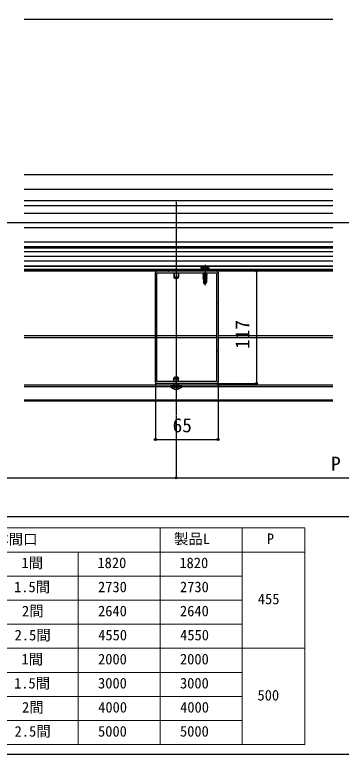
# Model space of a CAD drawing. Units: millimetres, scale not verified. Extents: x -875 to 875, y -1307 to 1300.
# Drawn here: x -436 to -97, y -1307 to -539 of the extents above; entities that cross this region are included whole.
import ezdxf
from ezdxf.enums import TextEntityAlignment as Align

# ---------------------------------------------------------------- set-up
doc = ezdxf.new("R2010")
doc.units = ezdxf.units.MM
doc.header["$LTSCALE"] = 8
doc.layers.add('0-1_TABLE1', color=7, linetype='Continuous', lineweight=18)
for name, color, linetype in [('0-3_YKK_11', 7, 'Continuous'), ('0-4_YKK_12', 2, 'Continuous'), ('0-5_YKK_13', 4, 'Continuous'), ('0-6_YKK_D', 6, 'Continuous'), ('0-7_YKK_ZWAK', 7, 'Continuous')]:
    doc.layers.add(name, color=color, linetype=linetype)
doc.styles.add('ＭＳ ゴシック', font='')
doc.styles.get('ＭＳ ゴシック').set_extended_font_data('MS Gothic')

msp = doc.modelspace()

# ---------------------------------------------------------------- linework, layer by layer
at = {"layer": '0-1_TABLE1'}
for p, q in [((-575, -1072.4), (-135, -1072.4)), ((-285, -1072.4), (-285, -1297.4)), ((-200, -1072.4), (-200, -1297.4)), ((-135, -1072.4), (-135, -1297.4)), ((-575, -1097.4), (-135, -1097.4)), ((-370, -1097.4), (-370, -1297.4)), ((-455, -1122.4), (-200, -1122.4)), ((-455, -1147.4), (-200, -1147.4)), ((-455, -1172.4), (-200, -1172.4)), ((-575, -1197.4), (-135, -1197.4)), ((-455, -1222.4), (-200, -1222.4)), ((-455, -1247.4), (-200, -1247.4)), ((-455, -1272.4), (-200, -1272.4)), ((-575, -1297.4), (-135, -1297.4))]:
    msp.add_line(p, q, dxfattribs=at)
at = {"layer": '0-3_YKK_11'}
for points in [[(-288.5, -805.4), (-276.958, -805.4), (-276.775, -805.52), (-276.225, -805.52), (-276.042, -805.4), (-238.958, -805.4), (-238.775, -805.52), (-238.225, -805.52), (-238.042, -805.4), (-226.5, -805.4)], [(-290, -920.9), (-290, -889.358), (-289.88, -889.175), (-289.88, -888.625), (-290, -888.442), (-290, -839.358), (-289.88, -839.175), (-289.88, -838.625), (-290, -838.442), (-290, -806.9)], [(-225, -806.9), (-225, -838.442), (-225.12, -838.625), (-225.12, -839.175), (-225, -839.358)], [(-225, -839.358), (-225, -888.442), (-225.12, -888.625), (-225.12, -889.175), (-225, -889.358), (-225, -920.9)], [(-226.5, -922.4), (-238.042, -922.4), (-238.225, -922.28), (-238.775, -922.28), (-238.958, -922.4), (-276.042, -922.4), (-276.225, -922.28), (-276.775, -922.28), (-276.958, -922.4), (-288.5, -922.4)]]:
    msp.add_lwpolyline(points, dxfattribs=at)
msp.add_lwpolyline([(-226.5, -807.4), (-226.5, -920.4), (-288.5, -920.4), (-288.5, -807.4)], close=True, dxfattribs=at)
for centre, start, end in [((-288.5, -806.9), 90.00001, 179.99999), ((-226.5, -806.9), 0.00001, 89.99999), ((-288.5, -920.9), 180.00001, 269.99999), ((-226.5, -920.9), 270.00001, 359.99999)]:
    msp.add_arc(centre, 1.5, start, end, dxfattribs=at)
at = {"layer": '0-4_YKK_12'}
for p, q in [((-106, -705.4), (-426, -705.4)), ((-426, -720.4), (-106, -720.4)), ((-426, -737.328), (-106, -737.328)), ((-268.5, -733.6), (-268.5, -955.4)), ((-426, -745.4), (-106, -745.4)), ((816.721, -755.4), (-851, -755.4)), ((-426, -760.4), (-106, -760.4)), ((-426, -760.4), (-106, -760.4)), ((-426, -781.4), (-106, -781.4)), ((-426, -800.4), (-106, -800.4)), ((-426, -803.4), (-106, -803.4)), ((-426, -805.4), (-106, -805.4)), ((-426, -872.4), (-290, -872.4)), ((-426, -874.4), (-290, -874.4)), ((-288.5, -872.4), (-226.5, -872.4)), ((-288.5, -874.4), (-226.5, -874.4)), ((-225, -872.4), (-106, -872.4)), ((-225, -874.4), (-106, -874.4)), ((-268.5, -928.9), (-268.5, -914.9)), ((-426, -923.8), (-106, -923.8)), ((-426, -925.4), (-106, -925.4)), ((-426, -939.117), (-106, -939.117)), ((-426, -940.399), (-106, -940.399))]:
    msp.add_line(p, q, dxfattribs=at)
at = {"layer": '0-5_YKK_13'}
for p, q in [((-426, -543.938), (-106, -543.938)), ((-426, -732.399), (-106, -732.399)), ((-106, -775.4), (-426, -775.4)), ((-106, -780.4), (-426, -780.4)), ((-106, -785.4), (-426, -785.4)), ((-106, -790.4), (-426, -790.4)), ((-106, -795.4), (-426, -795.4)), ((-106, -800.4), (-426, -800.4)), ((-106, -805.4), (-426, -805.4)), ((-242.5, -802.601), (-242.358, -801.799)), ((-234.5, -802.601), (-242.5, -802.601)), ((-242.5, -802.601), (-242.412, -803.101)), ((-234.588, -803.101), (-242.412, -803.101)), ((-240.6, -803.751), (-237, -803.151)), ((-237, -803.251), (-240.6, -803.851)), ((-240.6, -803.751), (-240.05, -803.434)), ((-240.6, -803.751), (-240.6, -803.851)), ((-240.6, -803.751), (-240.6, -803.851)), ((-240.6, -803.851), (-240.05, -804.169)), ((-240.6, -805.151), (-236.4, -804.451)), ((-236.4, -804.551), (-240.6, -805.251)), ((-240.6, -805.151), (-240.05, -804.834)), ((-240.6, -805.151), (-240.6, -805.251)), ((-240.6, -805.251), (-240.34, -805.401)), ((-237, -803.151), (-240.05, -803.434)), ((-240.05, -804.169), (-237, -803.251)), ((-240.05, -803.301), (-240.05, -803.434)), ((-236.95, -804.134), (-240.05, -804.834)), ((-240.05, -804.169), (-240.05, -804.834)), ((-236.95, -804.869), (-239.302, -805.4)), ((-238.5, -799.201), (-238.5, -820.101)), ((-237, -803.151), (-237, -803.251)), ((-236.95, -803.301), (-236.95, -804.134)), ((-236.4, -804.451), (-236.95, -804.134)), ((-236.4, -804.551), (-236.95, -804.869)), ((-236.95, -804.869), (-236.95, -805.4)), ((-236.4, -804.451), (-236.4, -804.551)), ((-234.5, -802.601), (-234.641, -801.799)), ((-234.5, -802.601), (-234.588, -803.101)), ((-271, -807.4), (-271, -811.7)), ((-266, -811.7), (-271, -811.7)), ((-270.2, -813.4), (-271, -811.7)), ((-270.567, -807.4), (-270.567, -812.62)), ((-266.8, -813.4), (-270.2, -813.4)), ((-266, -811.7), (-266.8, -813.4)), ((-266.433, -807.4), (-266.433, -812.62)), ((-266, -807.4), (-266, -811.7)), ((-236.691, -807.4), (-240.6, -808.051)), ((-240.6, -807.951), (-237.291, -807.4)), ((-240.6, -807.951), (-240.05, -807.634)), ((-240.6, -807.951), (-240.6, -808.051)), ((-240.6, -808.051), (-240.05, -808.369)), ((-240.6, -809.351), (-236.4, -808.651)), ((-236.4, -808.751), (-240.6, -809.451)), ((-240.6, -809.351), (-240.05, -809.034)), ((-240.6, -809.351), (-240.6, -809.451)), ((-240.6, -809.451), (-240.05, -809.769)), ((-240.6, -810.751), (-236.4, -810.051)), ((-236.4, -810.151), (-240.6, -810.851)), ((-240.6, -810.751), (-240.05, -810.434)), ((-240.6, -810.751), (-240.6, -810.851)), ((-240.6, -810.851), (-240.05, -811.169)), ((-240.6, -812.151), (-236.4, -811.451)), ((-236.4, -811.551), (-240.6, -812.251)), ((-240.6, -812.151), (-240.05, -811.834)), ((-240.6, -812.151), (-240.6, -812.251)), ((-240.6, -812.251), (-240.05, -812.569)), ((-240.6, -813.551), (-237.574, -813.047)), ((-237.602, -813.152), (-240.6, -813.651)), ((-240.6, -813.551), (-240.05, -813.234)), ((-240.6, -813.551), (-240.6, -813.651)), ((-240.6, -813.651), (-240.05, -813.969)), ((-239.014, -807.4), (-240.05, -807.634)), ((-240.05, -807.4), (-240.05, -807.634)), ((-236.95, -808.334), (-240.05, -809.034)), ((-240.05, -808.369), (-240.05, -809.034)), ((-236.95, -809.734), (-240.05, -810.434)), ((-240.05, -809.769), (-240.05, -810.434)), ((-236.95, -811.134), (-240.05, -811.834)), ((-240.05, -811.169), (-240.05, -811.834)), ((-236.95, -812.534), (-240.05, -813.234)), ((-240.05, -812.569), (-240.05, -813.234)), ((-237.66, -813.429), (-240.05, -813.969)), ((-240.05, -813.969), (-240.05, -814.634)), ((-237.805, -814.127), (-240.05, -814.634)), ((-237.59, -813.095), (-238.5, -817.48)), ((-237.168, -812.979), (-238.35, -818.677)), ((-237.168, -812.979), (-236.4, -812.851)), ((-236.4, -812.951), (-237.113, -813.07)), ((-236.95, -813.934), (-237.103, -813.968)), ((-237.1, -813.15), (-237.1, -817.427)), ((-236.95, -807.669), (-236.95, -808.334)), ((-236.4, -808.651), (-236.95, -808.334)), ((-236.95, -809.069), (-236.95, -809.734)), ((-236.4, -810.051), (-236.95, -809.734)), ((-236.95, -810.469), (-236.95, -811.134)), ((-236.4, -811.451), (-236.95, -811.134)), ((-236.95, -811.869), (-236.95, -812.534)), ((-236.4, -812.851), (-236.95, -812.534)), ((-236.95, -813.269), (-236.95, -813.934)), ((-236.5, -814.194), (-236.95, -813.934)), ((-236.4, -808.651), (-236.4, -808.751)), ((-236.4, -810.051), (-236.4, -810.151)), ((-236.4, -811.451), (-236.4, -811.551)), ((-236.4, -812.851), (-236.4, -812.951)), ((-240.2, -814.701), (-240.05, -814.634)), ((-240.2, -814.701), (-240.2, -817.551)), ((-237.924, -814.701), (-240.2, -814.701)), ((-239.243, -816.748), (-240.2, -817.551)), ((-238.65, -819.101), (-240.2, -817.551)), ((-237.865, -814.419), (-239.583, -814.701)), ((-238.5, -817.48), (-238.65, -819.101)), ((-238.65, -819.101), (-238.35, -819.101)), ((-238.5, -817.48), (-238.5, -819.101)), ((-237.1, -817.427), (-238.35, -818.677)), ((-238.35, -819.101), (-236.8, -817.551)), ((-238.35, -818.677), (-238.35, -819.101)), ((-237.92, -814.685), (-238.004, -814.701)), ((-236.5, -814.194), (-237.1, -814.293)), ((-236.5, -814.409), (-237.1, -814.526)), ((-236.8, -814.701), (-237.1, -814.701)), ((-236.8, -817.551), (-237.1, -817.427)), ((-236.5, -814.409), (-236.8, -814.582)), ((-236.8, -814.582), (-236.8, -817.551)), ((-236.5, -814.194), (-236.5, -814.409)), ((-271, -917.1), (-270.2, -915.4)), ((-271, -920.4), (-271, -917.1)), ((-271, -917.1), (-266, -917.1)), ((-270.567, -920.4), (-270.567, -916.18)), ((-270.2, -915.4), (-266.8, -915.4)), ((-266.8, -915.4), (-266, -917.1)), ((-266.433, -920.4), (-266.433, -916.18)), ((-266, -920.4), (-266, -917.1)), ((-262.6, -925.4), (-274.4, -925.4)), ((-274.4, -925.648), (-274.4, -925.4)), ((-274.4, -925.648), (-262.6, -925.648)), ((-271, -923.8), (-271, -922.4)), ((-271, -927.983), (-269.645, -925.265)), ((-270.567, -923.8), (-270.567, -922.4)), ((-268.5, -924.656), (-269.645, -925.265)), ((-268.5, -924.656), (-267.355, -925.265)), ((-266, -927.983), (-267.355, -925.265)), ((-266.433, -923.8), (-266.433, -922.4)), ((-266, -923.8), (-266, -922.4)), ((-262.6, -925.648), (-262.6, -925.4))]:
    msp.add_line(p, q, dxfattribs=at)
for points in [[(-240.8, -800.622), (-239.645, -802.939), (-238.5, -803.547)], [(-236.2, -800.622), (-237.355, -802.939), (-238.5, -803.547)], [(-236.484, -807.4), (-236.95, -807.669), (-240.05, -808.369)], [(-236.4, -808.751), (-236.95, -809.069), (-240.05, -809.769)], [(-236.4, -810.151), (-236.95, -810.469), (-240.05, -811.169)], [(-236.4, -811.551), (-236.95, -811.869), (-240.05, -812.569)], [(-236.4, -812.951), (-236.95, -813.269), (-237.1, -813.303)], [(-238.5, -817.48), (-239.243, -816.748), (-239.4, -814.701)]]:
    msp.add_lwpolyline(points, dxfattribs=at)
for centre, radius, start, end in [((-241.472, -801.955), 0.9, 122.05588, 170), ((-238.5, -806.701), 6.5, 57.94412, 122.05588), ((-240.25, -803.301), 0.2, 0, 90), ((-236.75, -803.301), 0.2, 90, 180), ((-235.528, -801.955), 0.9, 10, 57.94412), ((-237.348, -813.15), 0.248, 0, 167.19096), ((-268.5, -920.7), 7.7, 219.98312, 320.01688)]:
    msp.add_arc(centre, radius, start, end, dxfattribs=at)
at = {"layer": '0-6_YKK_D'}
for p, q in [((-185, -805.4), (-185, -922.4)), ((-290, -921.9), (-290, -981.399)), ((-225.5, -922.4), (-184, -922.4)), ((-225, -921.9), (-225, -981.399)), ((-268.5, -956.4), (-268.5, -1021.399)), ((-268.5, -956.4), (-268.5, -1021.399)), ((-290, -980.399), (-225, -980.399)), ((-608.5, -1020.399), (-268.5, -1020.399)), ((-268.5, -1020.399), (71.5, -1020.399)), ((-608.5, -1060.399), (751.5, -1060.399))]:
    msp.add_line(p, q, dxfattribs=at)
for centre in [(-185, -805.4), (-185, -922.4), (-290, -980.399), (-225, -980.399), (-268.5, -1020.399), (-268.5, -1020.399)]:
    msp.add_circle(centre, 1.075, dxfattribs=at)
at = {"layer": '0-7_YKK_ZWAK'}
msp.add_lwpolyline([(-875, -1307.4), (875, -1307.4), (875, 1242.6)], dxfattribs=at)

# ---------------------------------------------------------------- texts
at = {"layer": '0-1_TABLE1', "style": 'ＭＳ ゴシック'}
for s, p in [('躯体間口', (-472.273, -1092.826)), ('製品L', (-270.71, -1092.485)), ('P', (-174.403, -1092.4)), ('1間', (-428.949, -1117.443)), ('1820', (-350.085, -1117.4)), ('1820', (-265.085, -1117.4)), ('1.5間', (-436.619, -1142.443)), ('2730', (-349.489, -1142.4)), ('2730', (-264.489, -1142.4)), ('455', (-183.693, -1154.9)), ('2間', (-428.352, -1167.443)), ('2640', (-349.489, -1167.4)), ('2640', (-264.489, -1167.4)), ('2.5間', (-436.023, -1192.443)), ('4550', (-349.318, -1192.4)), ('4550', (-264.318, -1192.4)), ('1間', (-428.949, -1217.443)), ('2000', (-349.489, -1217.4)), ('2000', (-264.489, -1217.4)), ('1.5間', (-436.619, -1242.443)), ('3000', (-349.489, -1242.4)), ('3000', (-264.489, -1242.4)), ('500', (-184.034, -1254.9)), ('2間', (-428.352, -1267.443)), ('4000', (-349.318, -1267.4)), ('4000', (-264.318, -1267.4)), ('2.5間', (-436.023, -1292.443)), ('5000', (-349.489, -1292.4)), ('5000', (-264.489, -1292.4))]:
    msp.add_text(s, height=11, dxfattribs=at).set_placement(p, align=Align.BOTTOM_LEFT)
at = {"layer": '0-6_YKK_D', "style": 'ＭＳ ゴシック'}
msp.add_text('117', height=14.66, rotation=90, dxfattribs=at).set_placement((-188, -886.343), align=Align.BOTTOM_LEFT)
for s, p in [('65', (-272.102, -977.399)), ('P', (-107.705, -1017.399))]:
    msp.add_text(s, height=14.66, dxfattribs=at).set_placement(p, align=Align.BOTTOM_LEFT)

doc.saveas('drawing.dxf')
